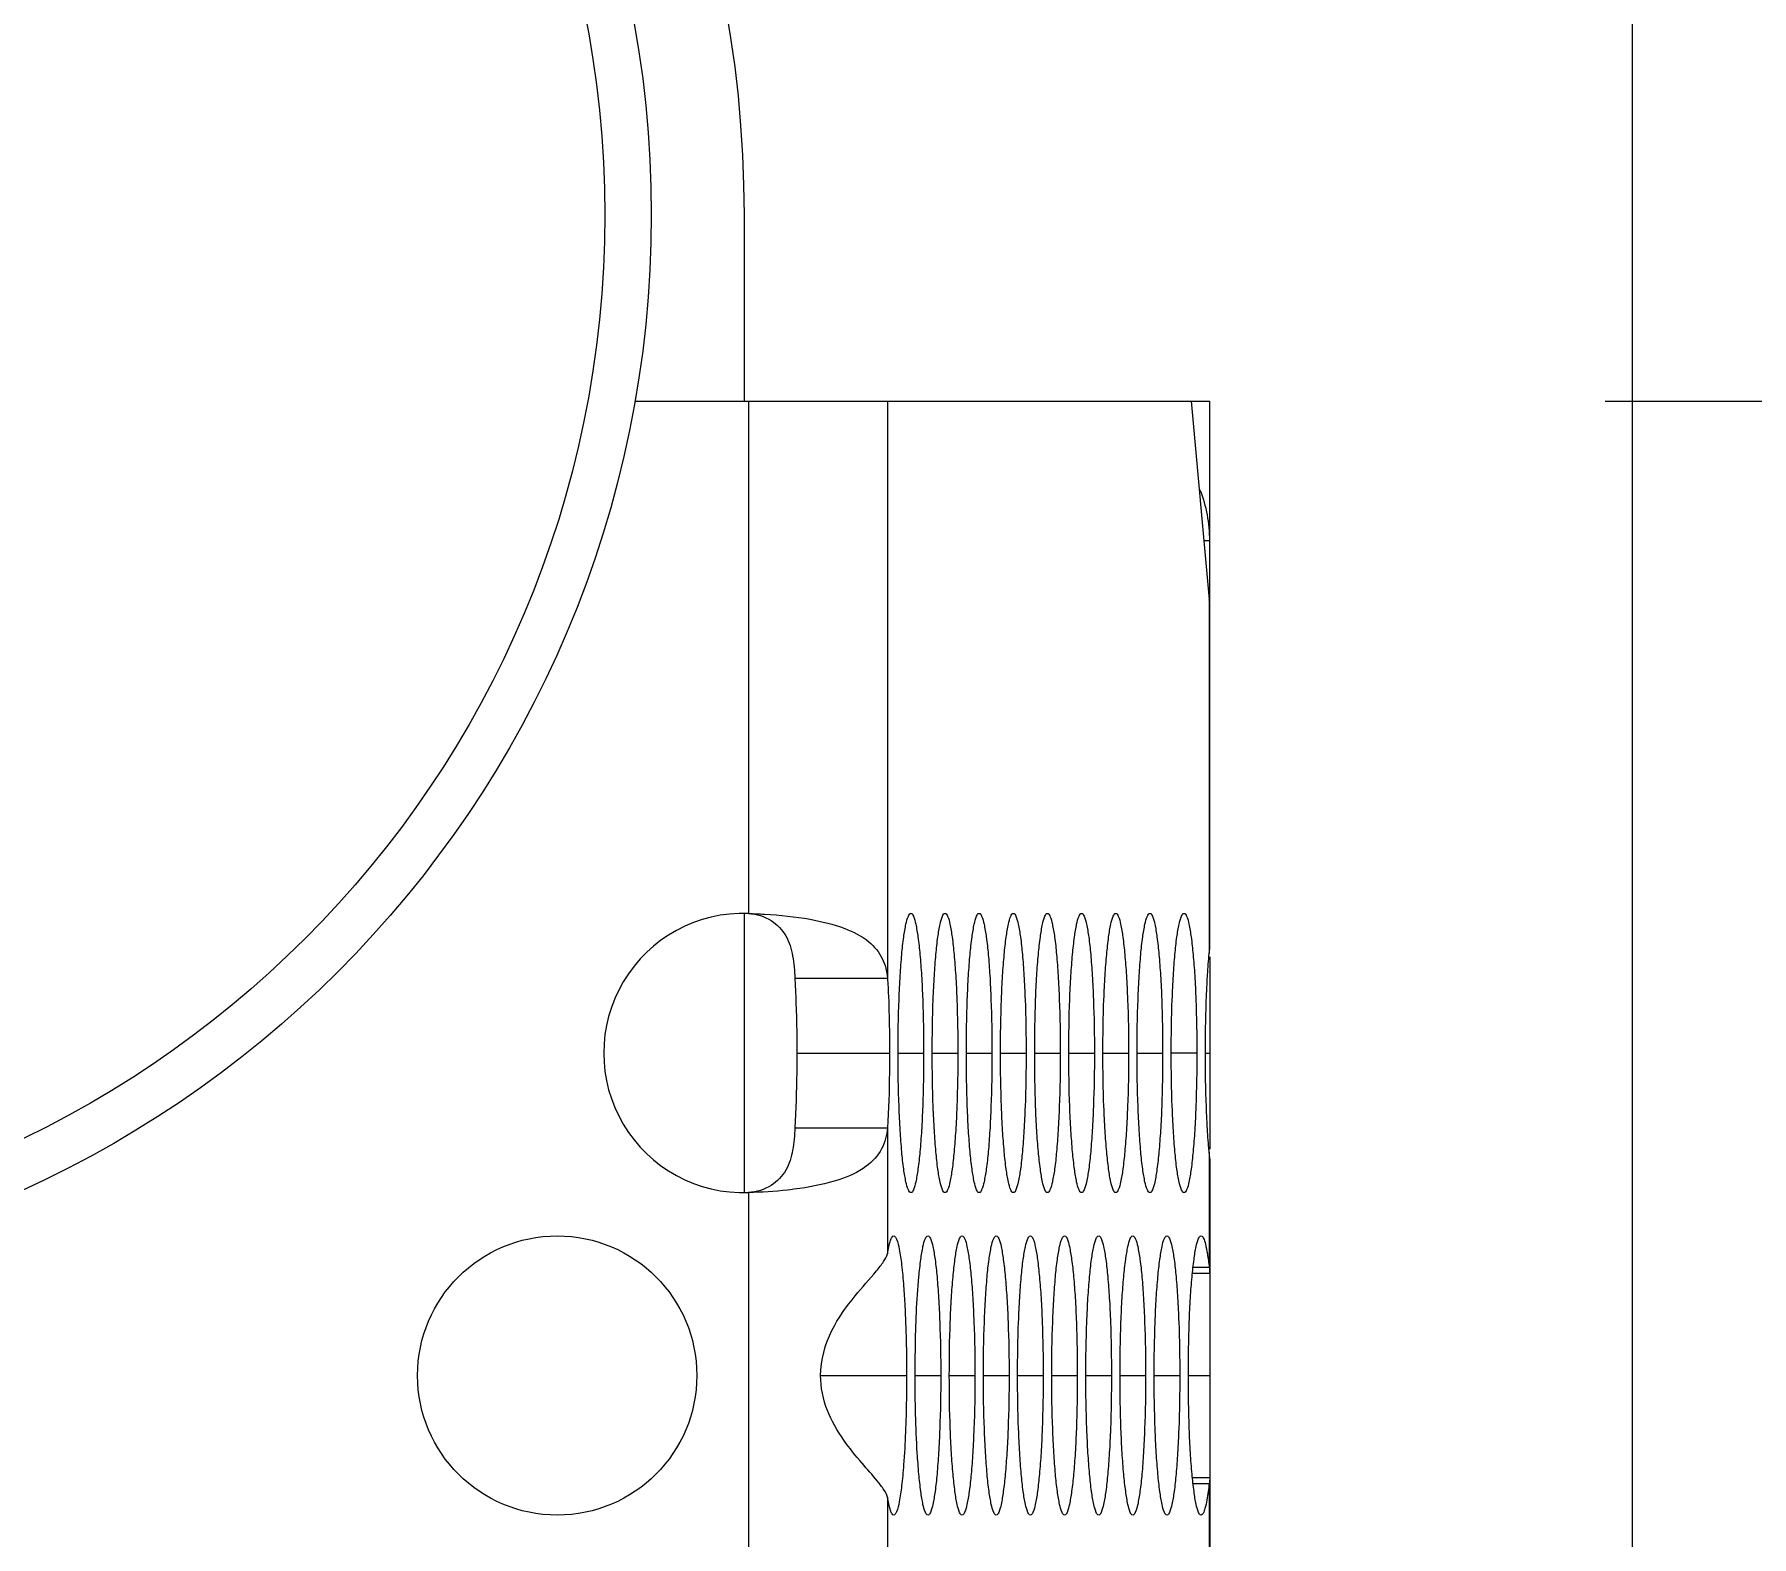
# Model space of a CAD drawing. Header units: millimetres. Extents: x 0 to 2524, y 0 to 1785.
# Drawn here: x 1457.21 to 1475.66, y 1402.77 to 1418.91 of the extents above; entities that cross this region are included whole.
import ezdxf

# ---------------------------------------------------------------- set-up
doc = ezdxf.new("R2010")
doc.units = ezdxf.units.MM
doc.header["$LTSCALE"] = 0.1
doc.layers.get('0').update_dxf_attribs({"lineweight": 13})
doc.layers.get('Defpoints').update_dxf_attribs({"lineweight": 9})
doc.layers.add('标注', color=251, linetype='Continuous', lineweight=9)
doc.styles.get("Standard").update_dxf_attribs({"font": 'arial.ttf'})
doc.dimstyles.new('STANDARD 8.5', dxfattribs={"dimscale": 8.5, "dimtxt": 2.5, "dimasz": 1.5, "dimexe": 0.5, "dimexo": 0.5, "dimgap": 0.5, "dimtad": 1, "dimtoh": 1, "dimdec": 1, "dimzin": 12, "dimdsep": 46, "dimtxsty": 'Standard', "dimcen": 0, "dimclrd": 256, "dimclre": 256, "dimclrt": 256, "dimadec": 0, "dimazin": 0, "dimtp": 0.01, "dimtm": 0.01, "dimtfac": 1, "dimtdec": 1, "dimtofl": 0, "dimtmove": 0, "dimatfit": 3, "dimfxl": 1, "dimtolj": 1, "dimtzin": 4, "dimlwd": -1, "dimlwe": -1, "dimarcsym": 0})

# ---------------------------------------------------------------- blocks, each defined once
blk = doc.blocks.new('*D14')
at = {"layer": 'Defpoints', "color": 0, "transparency": 16777216}
for p in [(1474.381, 1485.816), (1091.84, 1384.812), (1474.381, 1369.667)]:
    blk.add_point(p, dxfattribs=at)
at = {"layer": '标注', "transparency": 16777216}
for p, q in [((1091.84, 1389.062), (1091.84, 1490.066)), ((1474.381, 1373.917), (1474.381, 1490.066)), ((1104.59, 1485.816), (1461.631, 1485.816))]:
    blk.add_line(p, q, dxfattribs=at)
for points in [[(1104.59, 1487.941), (1104.59, 1483.691), (1091.84, 1485.816)], [(1461.631, 1487.941), (1461.631, 1483.691), (1474.381, 1485.816)]]:
    blk.add_solid(points, dxfattribs=at)
at = {"layer": '标注', "transparency": 16777216, "insert": (1283.111, 1500.923), "char_height": 21.25, "attachment_point": 5}
blk.add_mtext('\\A1;383', dxfattribs=at)
blk = doc.blocks.new('*D15')
at = {"layer": 'Defpoints', "color": 0, "transparency": 16777216}
for p in [(1469.84, 1414.968), (1531.24, 1414.968), (1469.84, 1206.968)]:
    blk.add_point(p, dxfattribs=at)
at = {"layer": '标注', "transparency": 16777216}
for p, q in [((1474.09, 1414.968), (1535.49, 1414.968)), ((1531.24, 1219.718), (1531.24, 1402.218)), ((1474.09, 1206.968), (1535.49, 1206.968))]:
    blk.add_line(p, q, dxfattribs=at)
for points in [[(1529.115, 1402.218), (1533.365, 1402.218), (1531.24, 1414.968)], [(1529.115, 1219.718), (1533.365, 1219.718), (1531.24, 1206.968)]]:
    blk.add_solid(points, dxfattribs=at)
at = {"layer": '标注', "transparency": 16777216, "insert": (1516.14, 1310.968), "char_height": 21.25, "attachment_point": 5, "rotation": 90}
blk.add_mtext('\\A1;208', dxfattribs=at)

msp = doc.modelspace()

# ---------------------------------------------------------------- linework, layer by layer
for p, q in [((1464.84, 1414.968), (1464.84, 1416.968)), ((1463.665, 1414.968), (1469.84, 1414.968)), ((1464.884, 1414.968), (1464.884, 1409.462)), ((1466.378, 1414.968), (1466.378, 1408.767)), ((1469.639, 1414.968), (1469.834, 1412.836)), ((1469.84, 1409.101), (1469.84, 1414.968)), ((1469.776, 1413.468), (1469.84, 1413.468)), ((1469.834, 1412.836), (1469.834, 1409.032)), ((1464.84, 1406.464), (1464.84, 1409.462)), ((1469.84, 1408.996), (1469.84, 1406.929)), ((1465.382, 1408.767), (1466.378, 1408.767)), ((1465.404, 1407.963), (1466.399, 1407.963)), ((1466.491, 1407.963), (1466.766, 1407.963)), ((1466.858, 1407.963), (1467.133, 1407.963)), ((1467.225, 1407.963), (1467.5, 1407.963)), ((1467.592, 1407.963), (1467.867, 1407.963)), ((1467.959, 1407.963), (1468.234, 1407.963)), ((1468.326, 1407.963), (1468.601, 1407.963)), ((1468.692, 1407.963), (1468.968, 1407.963)), ((1469.059, 1407.963), (1469.334, 1407.963)), ((1469.701, 1407.963), (1469.426, 1407.963)), ((1469.793, 1407.963), (1469.84, 1407.963)), ((1465.382, 1407.158), (1466.378, 1407.158)), ((1466.378, 1407.158), (1466.378, 1405.807)), ((1469.834, 1406.894), (1469.834, 1405.661)), ((1469.84, 1406.824), (1469.84, 1402.173)), ((1464.884, 1406.464), (1464.884, 1402.533)), ((1469.656, 1405.596), (1469.84, 1405.596)), ((1469.664, 1405.661), (1469.834, 1405.661)), ((1465.659, 1404.498), (1466.583, 1404.498)), ((1466.675, 1404.498), (1466.95, 1404.498)), ((1467.042, 1404.498), (1467.317, 1404.498)), ((1467.408, 1404.498), (1467.684, 1404.498)), ((1467.775, 1404.498), (1468.05, 1404.498)), ((1468.142, 1404.498), (1468.417, 1404.498)), ((1468.509, 1404.498), (1468.784, 1404.498)), ((1468.876, 1404.498), (1469.151, 1404.498)), ((1469.243, 1404.498), (1469.518, 1404.498)), ((1469.61, 1404.498), (1469.84, 1404.498)), ((1469.656, 1403.401), (1469.84, 1403.401)), ((1466.378, 1403.19), (1466.378, 1401.839)), ((1469.664, 1403.336), (1469.834, 1403.336)), ((1469.834, 1403.336), (1469.834, 1402.103))]:
    msp.add_line(p, q)
for centre, radius in [((1452.34, 1416.968), 11.5), ((1452.34, 1416.968), 11), ((1462.829, 1404.498), 1.5)]:
    msp.add_circle(centre, radius)
for centre, radius, start, end in [((1452.34, 1416.968), 12.5, 0, 180), ((1468.34, 1413.468), 1.5, 0, 21.2502), ((1469.386, 1412.76), 0.454, 0.045, 9.5718), ((1464.829, 1407.963), 1.5, 87.869, 272.131), ((1469.477, 1405.596), 0.364, 359.9629, 3.5416)]:
    msp.add_arc(centre, radius, start, end)
for points, knots in [([(1466.491, 1407.963), (1466.491, 1408.154), (1466.496, 1408.432), (1466.513, 1408.785), (1466.529, 1409.01), (1466.548, 1409.193), (1466.572, 1409.335), (1466.591, 1409.414), (1466.616, 1409.463), (1466.629, 1409.463)], [0, 0, 0, 0, 0.378061, 0.549104, 0.69914, 0.822666, 0.915357, 0.974025, 1, 1, 1, 1]), ([(1466.629, 1409.463), (1466.642, 1409.463), (1466.667, 1409.414), (1466.685, 1409.335), (1466.709, 1409.193), (1466.728, 1409.01), (1466.745, 1408.785), (1466.762, 1408.432), (1466.766, 1408.154), (1466.766, 1407.963)], [0, 0, 0, 0, 0.025975, 0.084643, 0.177334, 0.30086, 0.450896, 0.621939, 1, 1, 1, 1]), ([(1466.858, 1407.963), (1466.858, 1408.154), (1466.863, 1408.432), (1466.88, 1408.785), (1466.896, 1409.01), (1466.915, 1409.193), (1466.939, 1409.335), (1466.958, 1409.414), (1466.982, 1409.463), (1466.996, 1409.463)], [0, 0, 0, 0, 0.378061, 0.549104, 0.69914, 0.822666, 0.915357, 0.974025, 1, 1, 1, 1]), ([(1466.996, 1409.463), (1467.009, 1409.463), (1467.034, 1409.414), (1467.052, 1409.335), (1467.076, 1409.193), (1467.095, 1409.01), (1467.112, 1408.785), (1467.129, 1408.432), (1467.133, 1408.154), (1467.133, 1407.963)], [0, 0, 0, 0, 0.025975, 0.084643, 0.177334, 0.30086, 0.450896, 0.621939, 1, 1, 1, 1]), ([(1467.225, 1407.963), (1467.225, 1408.154), (1467.23, 1408.432), (1467.246, 1408.785), (1467.263, 1409.01), (1467.282, 1409.193), (1467.306, 1409.335), (1467.325, 1409.414), (1467.349, 1409.463), (1467.363, 1409.463)], [0, 0, 0, 0, 0.378061, 0.549104, 0.69914, 0.822666, 0.915357, 0.974025, 1, 1, 1, 1]), ([(1467.363, 1409.463), (1467.376, 1409.463), (1467.4, 1409.414), (1467.419, 1409.335), (1467.443, 1409.193), (1467.462, 1409.01), (1467.479, 1408.785), (1467.495, 1408.432), (1467.5, 1408.154), (1467.5, 1407.963)], [0, 0, 0, 0, 0.025975, 0.084643, 0.177334, 0.30086, 0.450896, 0.621939, 1, 1, 1, 1]), ([(1467.592, 1407.963), (1467.592, 1408.154), (1467.596, 1408.432), (1467.613, 1408.785), (1467.63, 1409.01), (1467.649, 1409.193), (1467.673, 1409.335), (1467.692, 1409.414), (1467.716, 1409.463), (1467.729, 1409.463)], [0, 0, 0, 0, 0.378061, 0.549104, 0.69914, 0.822666, 0.915357, 0.974025, 1, 1, 1, 1]), ([(1467.729, 1409.463), (1467.743, 1409.463), (1467.767, 1409.414), (1467.786, 1409.335), (1467.81, 1409.193), (1467.829, 1409.01), (1467.845, 1408.785), (1467.862, 1408.432), (1467.867, 1408.154), (1467.867, 1407.963)], [0, 0, 0, 0, 0.025975, 0.084643, 0.177334, 0.30086, 0.450896, 0.621939, 1, 1, 1, 1]), ([(1467.959, 1407.963), (1467.959, 1408.154), (1467.963, 1408.432), (1467.98, 1408.785), (1467.997, 1409.01), (1468.016, 1409.193), (1468.04, 1409.335), (1468.058, 1409.414), (1468.083, 1409.463), (1468.096, 1409.463)], [0, 0, 0, 0, 0.378061, 0.549104, 0.69914, 0.822666, 0.915357, 0.974025, 1, 1, 1, 1]), ([(1468.096, 1409.463), (1468.109, 1409.463), (1468.134, 1409.414), (1468.153, 1409.335), (1468.177, 1409.193), (1468.196, 1409.01), (1468.212, 1408.785), (1468.229, 1408.432), (1468.234, 1408.154), (1468.234, 1407.963)], [0, 0, 0, 0, 0.025975, 0.084643, 0.177334, 0.30086, 0.450896, 0.621939, 1, 1, 1, 1]), ([(1468.326, 1407.963), (1468.326, 1408.154), (1468.33, 1408.432), (1468.347, 1408.785), (1468.364, 1409.01), (1468.383, 1409.193), (1468.406, 1409.335), (1468.425, 1409.414), (1468.45, 1409.463), (1468.463, 1409.463)], [0, 0, 0, 0, 0.378061, 0.549104, 0.69914, 0.822666, 0.915357, 0.974025, 1, 1, 1, 1]), ([(1468.463, 1409.463), (1468.476, 1409.463), (1468.501, 1409.414), (1468.52, 1409.335), (1468.544, 1409.193), (1468.563, 1409.01), (1468.579, 1408.785), (1468.596, 1408.432), (1468.601, 1408.154), (1468.601, 1407.963)], [0, 0, 0, 0, 0.025975, 0.084643, 0.177334, 0.30086, 0.450896, 0.621939, 1, 1, 1, 1]), ([(1468.692, 1407.963), (1468.692, 1408.154), (1468.697, 1408.432), (1468.714, 1408.785), (1468.731, 1409.01), (1468.75, 1409.193), (1468.773, 1409.335), (1468.792, 1409.414), (1468.817, 1409.463), (1468.83, 1409.463)], [0, 0, 0, 0, 0.378061, 0.549104, 0.69914, 0.822666, 0.915357, 0.974025, 1, 1, 1, 1]), ([(1468.83, 1409.463), (1468.843, 1409.463), (1468.868, 1409.414), (1468.887, 1409.335), (1468.91, 1409.193), (1468.929, 1409.01), (1468.946, 1408.785), (1468.963, 1408.432), (1468.968, 1408.154), (1468.968, 1407.963)], [0, 0, 0, 0, 0.025975, 0.084643, 0.177334, 0.30086, 0.450896, 0.621939, 1, 1, 1, 1]), ([(1469.059, 1407.963), (1469.059, 1408.154), (1469.064, 1408.432), (1469.081, 1408.785), (1469.097, 1409.01), (1469.116, 1409.193), (1469.14, 1409.335), (1469.159, 1409.414), (1469.184, 1409.463), (1469.197, 1409.463)], [0, 0, 0, 0, 0.378061, 0.549104, 0.69914, 0.822666, 0.915357, 0.974025, 1, 1, 1, 1]), ([(1469.197, 1409.463), (1469.21, 1409.463), (1469.235, 1409.414), (1469.254, 1409.335), (1469.277, 1409.193), (1469.296, 1409.01), (1469.313, 1408.785), (1469.33, 1408.432), (1469.334, 1408.154), (1469.334, 1407.963)], [0, 0, 0, 0, 0.025975, 0.084643, 0.177334, 0.30086, 0.450896, 0.621939, 1, 1, 1, 1]), ([(1469.426, 1407.963), (1469.426, 1408.154), (1469.431, 1408.432), (1469.448, 1408.785), (1469.464, 1409.01), (1469.483, 1409.193), (1469.507, 1409.335), (1469.526, 1409.414), (1469.551, 1409.463), (1469.564, 1409.463)], [0, 0, 0, 0, 0.378061, 0.549104, 0.69914, 0.822666, 0.915357, 0.974025, 1, 1, 1, 1]), ([(1469.564, 1409.463), (1469.577, 1409.463), (1469.602, 1409.414), (1469.62, 1409.335), (1469.644, 1409.193), (1469.663, 1409.01), (1469.68, 1408.785), (1469.697, 1408.432), (1469.701, 1408.154), (1469.701, 1407.963)], [0, 0, 0, 0, 0.025975, 0.084643, 0.177334, 0.30086, 0.450896, 0.621939, 1, 1, 1, 1]), ([(1464.884, 1409.462), (1464.942, 1409.46), (1465.164, 1409.452), (1465.386, 1409.429), (1465.547, 1409.4)], [0, 0, 0, 0, 0.26075, 1, 1, 1, 1]), ([(1464.884, 1409.462), (1464.97, 1409.456), (1465.133, 1409.41), (1465.301, 1409.229), (1465.367, 1409.002), (1465.379, 1408.847), (1465.382, 1408.767)], [0, 0, 0, 0, 0.269848, 0.508925, 0.747331, 1, 1, 1, 1]), ([(1465.547, 1409.4), (1465.673, 1409.377), (1465.894, 1409.323), (1466.17, 1409.187), (1466.336, 1408.99), (1466.37, 1408.84), (1466.378, 1408.767)], [0, 0, 0, 0, 0.340672, 0.601065, 0.805666, 1, 1, 1, 1]), ([(1469.812, 1408.719), (1469.813, 1408.747), (1469.819, 1408.851), (1469.827, 1408.956), (1469.834, 1409.032)], [0, 0, 0, 0, 0.268693, 1, 1, 1, 1]), ([(1465.382, 1408.767), (1465.386, 1408.705), (1465.399, 1408.437), (1465.404, 1408.169), (1465.404, 1407.963)], [0, 0, 0, 0, 0.231862, 1, 1, 1, 1]), ([(1466.378, 1408.767), (1466.382, 1408.705), (1466.395, 1408.437), (1466.399, 1408.169), (1466.399, 1407.963)], [0, 0, 0, 0, 0.231862, 1, 1, 1, 1]), ([(1469.793, 1407.963), (1469.793, 1408.028), (1469.795, 1408.281), (1469.802, 1408.533), (1469.812, 1408.719)], [0, 0, 0, 0, 0.260947, 1, 1, 1, 1]), ([(1465.404, 1407.963), (1465.404, 1407.892), (1465.402, 1407.624), (1465.394, 1407.356), (1465.382, 1407.158)], [0, 0, 0, 0, 0.262571, 1, 1, 1, 1]), ([(1466.399, 1407.963), (1466.399, 1407.892), (1466.398, 1407.624), (1466.39, 1407.356), (1466.378, 1407.158)], [0, 0, 0, 0, 0.262571, 1, 1, 1, 1]), ([(1466.629, 1406.463), (1466.616, 1406.463), (1466.591, 1406.511), (1466.572, 1406.59), (1466.548, 1406.732), (1466.529, 1406.915), (1466.513, 1407.14), (1466.496, 1407.493), (1466.491, 1407.771), (1466.491, 1407.963)], [0, 0, 0, 0, 0.025975, 0.084643, 0.177334, 0.30086, 0.450896, 0.621939, 1, 1, 1, 1]), ([(1466.766, 1407.963), (1466.766, 1407.771), (1466.762, 1407.493), (1466.745, 1407.14), (1466.728, 1406.915), (1466.709, 1406.732), (1466.685, 1406.59), (1466.667, 1406.511), (1466.642, 1406.463), (1466.629, 1406.463)], [0, 0, 0, 0, 0.378061, 0.549104, 0.69914, 0.822666, 0.915357, 0.974025, 1, 1, 1, 1]), ([(1466.996, 1406.463), (1466.982, 1406.463), (1466.958, 1406.511), (1466.939, 1406.59), (1466.915, 1406.732), (1466.896, 1406.915), (1466.88, 1407.14), (1466.863, 1407.493), (1466.858, 1407.771), (1466.858, 1407.963)], [0, 0, 0, 0, 0.025975, 0.084643, 0.177334, 0.30086, 0.450896, 0.621939, 1, 1, 1, 1]), ([(1467.133, 1407.963), (1467.133, 1407.771), (1467.129, 1407.493), (1467.112, 1407.14), (1467.095, 1406.915), (1467.076, 1406.732), (1467.052, 1406.59), (1467.034, 1406.511), (1467.009, 1406.463), (1466.996, 1406.463)], [0, 0, 0, 0, 0.378061, 0.549104, 0.69914, 0.822666, 0.915357, 0.974025, 1, 1, 1, 1]), ([(1467.363, 1406.463), (1467.349, 1406.463), (1467.325, 1406.511), (1467.306, 1406.59), (1467.282, 1406.732), (1467.263, 1406.915), (1467.246, 1407.14), (1467.23, 1407.493), (1467.225, 1407.771), (1467.225, 1407.963)], [0, 0, 0, 0, 0.025975, 0.084643, 0.177334, 0.30086, 0.450896, 0.621939, 1, 1, 1, 1]), ([(1467.5, 1407.963), (1467.5, 1407.771), (1467.495, 1407.493), (1467.479, 1407.14), (1467.462, 1406.915), (1467.443, 1406.732), (1467.419, 1406.59), (1467.4, 1406.511), (1467.376, 1406.463), (1467.363, 1406.463)], [0, 0, 0, 0, 0.378061, 0.549104, 0.69914, 0.822666, 0.915357, 0.974025, 1, 1, 1, 1]), ([(1467.729, 1406.463), (1467.716, 1406.463), (1467.692, 1406.511), (1467.673, 1406.59), (1467.649, 1406.732), (1467.63, 1406.915), (1467.613, 1407.14), (1467.596, 1407.493), (1467.592, 1407.771), (1467.592, 1407.963)], [0, 0, 0, 0, 0.025975, 0.084643, 0.177334, 0.30086, 0.450896, 0.621939, 1, 1, 1, 1]), ([(1467.867, 1407.963), (1467.867, 1407.771), (1467.862, 1407.493), (1467.845, 1407.14), (1467.829, 1406.915), (1467.81, 1406.732), (1467.786, 1406.59), (1467.767, 1406.511), (1467.743, 1406.463), (1467.729, 1406.463)], [0, 0, 0, 0, 0.378061, 0.549104, 0.69914, 0.822666, 0.915357, 0.974025, 1, 1, 1, 1]), ([(1468.096, 1406.463), (1468.083, 1406.463), (1468.058, 1406.511), (1468.04, 1406.59), (1468.016, 1406.732), (1467.997, 1406.915), (1467.98, 1407.14), (1467.963, 1407.493), (1467.959, 1407.771), (1467.959, 1407.963)], [0, 0, 0, 0, 0.025975, 0.084643, 0.177334, 0.30086, 0.450896, 0.621939, 1, 1, 1, 1]), ([(1468.234, 1407.963), (1468.234, 1407.771), (1468.229, 1407.493), (1468.212, 1407.14), (1468.196, 1406.915), (1468.177, 1406.732), (1468.153, 1406.59), (1468.134, 1406.511), (1468.109, 1406.463), (1468.096, 1406.463)], [0, 0, 0, 0, 0.378061, 0.549104, 0.69914, 0.822666, 0.915357, 0.974025, 1, 1, 1, 1]), ([(1468.463, 1406.463), (1468.45, 1406.463), (1468.425, 1406.511), (1468.406, 1406.59), (1468.383, 1406.732), (1468.364, 1406.915), (1468.347, 1407.14), (1468.33, 1407.493), (1468.326, 1407.771), (1468.326, 1407.963)], [0, 0, 0, 0, 0.025975, 0.084643, 0.177334, 0.30086, 0.450896, 0.621939, 1, 1, 1, 1]), ([(1468.601, 1407.963), (1468.601, 1407.771), (1468.596, 1407.493), (1468.579, 1407.14), (1468.563, 1406.915), (1468.544, 1406.732), (1468.52, 1406.59), (1468.501, 1406.511), (1468.476, 1406.463), (1468.463, 1406.463)], [0, 0, 0, 0, 0.378061, 0.549104, 0.69914, 0.822666, 0.915357, 0.974025, 1, 1, 1, 1]), ([(1468.83, 1406.463), (1468.817, 1406.463), (1468.792, 1406.511), (1468.773, 1406.59), (1468.75, 1406.732), (1468.731, 1406.915), (1468.714, 1407.14), (1468.697, 1407.493), (1468.692, 1407.771), (1468.692, 1407.963)], [0, 0, 0, 0, 0.025975, 0.084643, 0.177334, 0.30086, 0.450896, 0.621939, 1, 1, 1, 1]), ([(1468.968, 1407.963), (1468.968, 1407.771), (1468.963, 1407.493), (1468.946, 1407.14), (1468.929, 1406.915), (1468.91, 1406.732), (1468.887, 1406.59), (1468.868, 1406.511), (1468.843, 1406.463), (1468.83, 1406.463)], [0, 0, 0, 0, 0.378061, 0.549104, 0.69914, 0.822666, 0.915357, 0.974025, 1, 1, 1, 1]), ([(1469.197, 1406.463), (1469.184, 1406.463), (1469.159, 1406.511), (1469.14, 1406.59), (1469.116, 1406.732), (1469.097, 1406.915), (1469.081, 1407.14), (1469.064, 1407.493), (1469.059, 1407.771), (1469.059, 1407.963)], [0, 0, 0, 0, 0.025975, 0.084643, 0.177334, 0.30086, 0.450896, 0.621939, 1, 1, 1, 1]), ([(1469.334, 1407.963), (1469.334, 1407.771), (1469.33, 1407.493), (1469.313, 1407.14), (1469.296, 1406.915), (1469.277, 1406.732), (1469.254, 1406.59), (1469.235, 1406.511), (1469.21, 1406.463), (1469.197, 1406.463)], [0, 0, 0, 0, 0.378061, 0.549104, 0.69914, 0.822666, 0.915357, 0.974025, 1, 1, 1, 1]), ([(1469.564, 1406.463), (1469.551, 1406.463), (1469.526, 1406.511), (1469.507, 1406.59), (1469.483, 1406.732), (1469.464, 1406.915), (1469.448, 1407.14), (1469.431, 1407.493), (1469.426, 1407.771), (1469.426, 1407.963)], [0, 0, 0, 0, 0.025975, 0.084643, 0.177334, 0.30086, 0.450896, 0.621939, 1, 1, 1, 1]), ([(1469.701, 1407.963), (1469.701, 1407.771), (1469.697, 1407.493), (1469.68, 1407.14), (1469.663, 1406.915), (1469.644, 1406.732), (1469.62, 1406.59), (1469.602, 1406.511), (1469.577, 1406.463), (1469.564, 1406.463)], [0, 0, 0, 0, 0.378061, 0.549104, 0.69914, 0.822666, 0.915357, 0.974025, 1, 1, 1, 1]), ([(1469.812, 1407.206), (1469.809, 1407.265), (1469.797, 1407.517), (1469.793, 1407.77), (1469.793, 1407.963)], [0, 0, 0, 0, 0.234472, 1, 1, 1, 1]), ([(1465.382, 1407.158), (1465.379, 1407.078), (1465.367, 1406.923), (1465.301, 1406.697), (1465.133, 1406.516), (1464.97, 1406.469), (1464.884, 1406.464)], [0, 0, 0, 0, 0.252669, 0.491075, 0.730152, 1, 1, 1, 1]), ([(1466.378, 1407.158), (1466.37, 1407.081), (1466.331, 1406.919), (1466.139, 1406.713), (1465.826, 1406.579), (1465.578, 1406.528), (1465.436, 1406.507)], [0, 0, 0, 0, 0.187934, 0.389412, 0.653518, 1, 1, 1, 1]), ([(1469.834, 1406.894), (1469.832, 1406.917), (1469.823, 1407.022), (1469.816, 1407.126), (1469.812, 1407.206)], [0, 0, 0, 0, 0.23003, 1, 1, 1, 1]), ([(1465.436, 1406.507), (1465.392, 1406.501), (1465.209, 1406.478), (1465.024, 1406.466), (1464.884, 1406.464)], [0, 0, 0, 0, 0.240329, 1, 1, 1, 1]), ([(1466.378, 1405.807), (1466.386, 1405.855), (1466.399, 1405.918), (1466.421, 1405.981), (1466.438, 1405.998), (1466.445, 1405.998)], [0, 0, 0, 0, 0.703021, 0.89747, 1, 1, 1, 1]), ([(1466.445, 1405.998), (1466.451, 1405.998), (1466.465, 1405.987), (1466.486, 1405.939), (1466.51, 1405.836), (1466.533, 1405.668), (1466.545, 1405.535), (1466.551, 1405.459)], [0, 0, 0, 0, 0.031341, 0.086252, 0.282309, 0.591231, 1, 1, 1, 1]), ([(1466.715, 1405.559), (1466.721, 1405.621), (1466.732, 1405.729), (1466.755, 1405.871), (1466.774, 1405.95), (1466.799, 1405.998), (1466.812, 1405.998)], [0, 0, 0, 0, 0.410576, 0.718662, 0.913663, 1, 1, 1, 1]), ([(1466.812, 1405.998), (1466.825, 1405.998), (1466.85, 1405.95), (1466.869, 1405.871), (1466.893, 1405.729), (1466.912, 1405.546), (1466.928, 1405.321), (1466.945, 1404.968), (1466.95, 1404.69), (1466.95, 1404.498)], [0, 0, 0, 0, 0.025975, 0.084643, 0.177334, 0.30086, 0.450896, 0.621939, 1, 1, 1, 1]), ([(1467.042, 1404.498), (1467.042, 1404.69), (1467.046, 1404.968), (1467.063, 1405.321), (1467.08, 1405.546), (1467.099, 1405.729), (1467.122, 1405.871), (1467.141, 1405.95), (1467.166, 1405.998), (1467.179, 1405.998)], [0, 0, 0, 0, 0.378061, 0.549104, 0.69914, 0.822666, 0.915357, 0.974025, 1, 1, 1, 1]), ([(1467.179, 1405.998), (1467.192, 1405.998), (1467.217, 1405.95), (1467.236, 1405.871), (1467.26, 1405.729), (1467.279, 1405.546), (1467.295, 1405.321), (1467.312, 1404.968), (1467.317, 1404.69), (1467.317, 1404.498)], [0, 0, 0, 0, 0.025975, 0.084643, 0.177334, 0.30086, 0.450896, 0.621939, 1, 1, 1, 1]), ([(1467.408, 1404.498), (1467.408, 1404.69), (1467.413, 1404.968), (1467.43, 1405.321), (1467.446, 1405.546), (1467.465, 1405.729), (1467.489, 1405.871), (1467.508, 1405.95), (1467.533, 1405.998), (1467.546, 1405.998)], [0, 0, 0, 0, 0.378061, 0.549104, 0.69914, 0.822666, 0.915357, 0.974025, 1, 1, 1, 1]), ([(1467.546, 1405.998), (1467.559, 1405.998), (1467.584, 1405.95), (1467.603, 1405.871), (1467.626, 1405.729), (1467.645, 1405.546), (1467.662, 1405.321), (1467.679, 1404.968), (1467.684, 1404.69), (1467.684, 1404.498)], [0, 0, 0, 0, 0.025975, 0.084643, 0.177334, 0.30086, 0.450896, 0.621939, 1, 1, 1, 1]), ([(1467.775, 1404.498), (1467.775, 1404.69), (1467.78, 1404.968), (1467.797, 1405.321), (1467.813, 1405.546), (1467.832, 1405.729), (1467.856, 1405.871), (1467.875, 1405.95), (1467.9, 1405.998), (1467.913, 1405.998)], [0, 0, 0, 0, 0.378061, 0.549104, 0.69914, 0.822666, 0.915357, 0.974025, 1, 1, 1, 1]), ([(1467.913, 1405.998), (1467.926, 1405.998), (1467.951, 1405.95), (1467.97, 1405.871), (1467.993, 1405.729), (1468.012, 1405.546), (1468.029, 1405.321), (1468.046, 1404.968), (1468.05, 1404.69), (1468.05, 1404.498)], [0, 0, 0, 0, 0.025975, 0.084643, 0.177334, 0.30086, 0.450896, 0.621939, 1, 1, 1, 1]), ([(1468.142, 1404.498), (1468.142, 1404.69), (1468.147, 1404.968), (1468.164, 1405.321), (1468.18, 1405.546), (1468.199, 1405.729), (1468.223, 1405.871), (1468.242, 1405.95), (1468.267, 1405.998), (1468.28, 1405.998)], [0, 0, 0, 0, 0.378061, 0.549104, 0.69914, 0.822666, 0.915357, 0.974025, 1, 1, 1, 1]), ([(1468.28, 1405.998), (1468.293, 1405.998), (1468.318, 1405.95), (1468.336, 1405.871), (1468.36, 1405.729), (1468.379, 1405.546), (1468.396, 1405.321), (1468.413, 1404.968), (1468.417, 1404.69), (1468.417, 1404.498)], [0, 0, 0, 0, 0.025975, 0.084643, 0.177334, 0.30086, 0.450896, 0.621939, 1, 1, 1, 1]), ([(1468.509, 1404.498), (1468.509, 1404.69), (1468.514, 1404.968), (1468.53, 1405.321), (1468.547, 1405.546), (1468.566, 1405.729), (1468.59, 1405.871), (1468.609, 1405.95), (1468.633, 1405.998), (1468.647, 1405.998)], [0, 0, 0, 0, 0.378061, 0.549104, 0.69914, 0.822666, 0.915357, 0.974025, 1, 1, 1, 1]), ([(1468.647, 1405.998), (1468.66, 1405.998), (1468.684, 1405.95), (1468.703, 1405.871), (1468.727, 1405.729), (1468.746, 1405.546), (1468.763, 1405.321), (1468.779, 1404.968), (1468.784, 1404.69), (1468.784, 1404.498)], [0, 0, 0, 0, 0.025975, 0.084643, 0.177334, 0.30086, 0.450896, 0.621939, 1, 1, 1, 1]), ([(1468.876, 1404.498), (1468.876, 1404.69), (1468.881, 1404.968), (1468.897, 1405.321), (1468.914, 1405.546), (1468.933, 1405.729), (1468.957, 1405.871), (1468.976, 1405.95), (1469, 1405.998), (1469.013, 1405.998)], [0, 0, 0, 0, 0.378061, 0.549104, 0.69914, 0.822666, 0.915357, 0.974025, 1, 1, 1, 1]), ([(1469.013, 1405.998), (1469.027, 1405.998), (1469.051, 1405.95), (1469.07, 1405.871), (1469.094, 1405.729), (1469.113, 1405.546), (1469.13, 1405.321), (1469.146, 1404.968), (1469.151, 1404.69), (1469.151, 1404.498)], [0, 0, 0, 0, 0.025975, 0.084643, 0.177334, 0.30086, 0.450896, 0.621939, 1, 1, 1, 1]), ([(1469.243, 1404.498), (1469.243, 1404.69), (1469.247, 1404.968), (1469.264, 1405.321), (1469.281, 1405.546), (1469.3, 1405.729), (1469.324, 1405.871), (1469.342, 1405.95), (1469.367, 1405.998), (1469.38, 1405.998)], [0, 0, 0, 0, 0.378061, 0.549104, 0.69914, 0.822666, 0.915357, 0.974025, 1, 1, 1, 1]), ([(1469.38, 1405.998), (1469.393, 1405.998), (1469.418, 1405.95), (1469.437, 1405.871), (1469.461, 1405.729), (1469.48, 1405.546), (1469.496, 1405.321), (1469.513, 1404.968), (1469.518, 1404.69), (1469.518, 1404.498)], [0, 0, 0, 0, 0.025975, 0.084643, 0.177334, 0.30086, 0.450896, 0.621939, 1, 1, 1, 1]), ([(1469.61, 1404.498), (1469.61, 1404.69), (1469.614, 1404.968), (1469.631, 1405.321), (1469.648, 1405.546), (1469.667, 1405.729), (1469.69, 1405.871), (1469.709, 1405.95), (1469.734, 1405.999), (1469.747, 1405.998)], [0, 0, 0, 0, 0.378091, 0.549102, 0.699135, 0.822703, 0.915354, 0.974034, 1, 1, 1, 1]), ([(1469.747, 1405.998), (1469.758, 1405.998), (1469.78, 1405.963), (1469.797, 1405.901), (1469.818, 1405.792), (1469.829, 1405.709), (1469.834, 1405.661)], [0, 0, 0, 0, 0.09025, 0.284512, 0.590784, 1, 1, 1, 1]), ([(1465.659, 1404.498), (1465.659, 1404.665), (1465.75, 1404.983), (1466.005, 1405.335), (1466.215, 1405.563), (1466.332, 1405.712), (1466.369, 1405.777), (1466.378, 1405.807)], [0, 0, 0, 0, 0.328302, 0.624267, 0.855243, 0.9388, 1, 1, 1, 1]), ([(1466.551, 1405.459), (1466.556, 1405.388), (1466.576, 1405.068), (1466.583, 1404.748), (1466.583, 1404.498)], [0, 0, 0, 0, 0.222586, 1, 1, 1, 1]), ([(1466.675, 1404.498), (1466.675, 1404.596), (1466.678, 1404.95), (1466.691, 1405.304), (1466.715, 1405.559)], [0, 0, 0, 0, 0.275098, 1, 1, 1, 1]), ([(1466.27, 1403.364), (1466.216, 1403.429), (1466.089, 1403.57), (1465.892, 1403.811), (1465.712, 1404.12), (1465.659, 1404.37), (1465.659, 1404.498)], [0, 0, 0, 0, 0.191634, 0.432587, 0.707752, 1, 1, 1, 1]), ([(1466.583, 1404.498), (1466.583, 1404.412), (1466.58, 1404.092), (1466.569, 1403.771), (1466.551, 1403.538)], [0, 0, 0, 0, 0.269371, 1, 1, 1, 1]), ([(1466.715, 1403.438), (1466.708, 1403.513), (1466.682, 1403.866), (1466.675, 1404.221), (1466.675, 1404.498)], [0, 0, 0, 0, 0.214618, 1, 1, 1, 1]), ([(1466.95, 1404.498), (1466.95, 1404.307), (1466.945, 1404.029), (1466.928, 1403.676), (1466.912, 1403.451), (1466.893, 1403.268), (1466.869, 1403.126), (1466.85, 1403.047), (1466.825, 1402.998), (1466.812, 1402.998)], [0, 0, 0, 0, 0.378061, 0.549104, 0.69914, 0.822666, 0.915357, 0.974025, 1, 1, 1, 1]), ([(1467.179, 1402.998), (1467.166, 1402.998), (1467.141, 1403.047), (1467.122, 1403.126), (1467.099, 1403.268), (1467.08, 1403.451), (1467.063, 1403.676), (1467.046, 1404.029), (1467.042, 1404.307), (1467.042, 1404.498)], [0, 0, 0, 0, 0.025975, 0.084643, 0.177334, 0.30086, 0.450896, 0.621939, 1, 1, 1, 1]), ([(1467.317, 1404.498), (1467.317, 1404.307), (1467.312, 1404.029), (1467.295, 1403.676), (1467.279, 1403.451), (1467.26, 1403.268), (1467.236, 1403.126), (1467.217, 1403.047), (1467.192, 1402.998), (1467.179, 1402.998)], [0, 0, 0, 0, 0.378061, 0.549104, 0.69914, 0.822666, 0.915357, 0.974025, 1, 1, 1, 1]), ([(1467.546, 1402.998), (1467.533, 1402.998), (1467.508, 1403.047), (1467.489, 1403.126), (1467.465, 1403.268), (1467.446, 1403.451), (1467.43, 1403.676), (1467.413, 1404.029), (1467.408, 1404.307), (1467.408, 1404.498)], [0, 0, 0, 0, 0.025975, 0.084643, 0.177334, 0.30086, 0.450896, 0.621939, 1, 1, 1, 1]), ([(1467.684, 1404.498), (1467.684, 1404.307), (1467.679, 1404.029), (1467.662, 1403.676), (1467.645, 1403.451), (1467.626, 1403.268), (1467.603, 1403.126), (1467.584, 1403.047), (1467.559, 1402.998), (1467.546, 1402.998)], [0, 0, 0, 0, 0.378061, 0.549104, 0.69914, 0.822666, 0.915357, 0.974025, 1, 1, 1, 1]), ([(1467.913, 1402.998), (1467.9, 1402.998), (1467.875, 1403.047), (1467.856, 1403.126), (1467.832, 1403.268), (1467.813, 1403.451), (1467.797, 1403.676), (1467.78, 1404.029), (1467.775, 1404.307), (1467.775, 1404.498)], [0, 0, 0, 0, 0.025975, 0.084643, 0.177334, 0.30086, 0.450896, 0.621939, 1, 1, 1, 1]), ([(1468.05, 1404.498), (1468.05, 1404.307), (1468.046, 1404.029), (1468.029, 1403.676), (1468.012, 1403.451), (1467.993, 1403.268), (1467.97, 1403.126), (1467.951, 1403.047), (1467.926, 1402.998), (1467.913, 1402.998)], [0, 0, 0, 0, 0.378061, 0.549104, 0.69914, 0.822666, 0.915357, 0.974025, 1, 1, 1, 1]), ([(1468.28, 1402.998), (1468.267, 1402.998), (1468.242, 1403.047), (1468.223, 1403.126), (1468.199, 1403.268), (1468.18, 1403.451), (1468.164, 1403.676), (1468.147, 1404.029), (1468.142, 1404.307), (1468.142, 1404.498)], [0, 0, 0, 0, 0.025975, 0.084643, 0.177334, 0.30086, 0.450896, 0.621939, 1, 1, 1, 1]), ([(1468.417, 1404.498), (1468.417, 1404.307), (1468.413, 1404.029), (1468.396, 1403.676), (1468.379, 1403.451), (1468.36, 1403.268), (1468.336, 1403.126), (1468.318, 1403.047), (1468.293, 1402.998), (1468.28, 1402.998)], [0, 0, 0, 0, 0.378061, 0.549104, 0.69914, 0.822666, 0.915357, 0.974025, 1, 1, 1, 1]), ([(1468.647, 1402.998), (1468.633, 1402.998), (1468.609, 1403.047), (1468.59, 1403.126), (1468.566, 1403.268), (1468.547, 1403.451), (1468.53, 1403.676), (1468.514, 1404.029), (1468.509, 1404.307), (1468.509, 1404.498)], [0, 0, 0, 0, 0.025975, 0.084643, 0.177334, 0.30086, 0.450896, 0.621939, 1, 1, 1, 1]), ([(1468.784, 1404.498), (1468.784, 1404.307), (1468.779, 1404.029), (1468.763, 1403.676), (1468.746, 1403.451), (1468.727, 1403.268), (1468.703, 1403.126), (1468.684, 1403.047), (1468.66, 1402.998), (1468.647, 1402.998)], [0, 0, 0, 0, 0.378061, 0.549104, 0.69914, 0.822666, 0.915357, 0.974025, 1, 1, 1, 1]), ([(1469.013, 1402.998), (1469, 1402.998), (1468.976, 1403.047), (1468.957, 1403.126), (1468.933, 1403.268), (1468.914, 1403.451), (1468.897, 1403.676), (1468.881, 1404.029), (1468.876, 1404.307), (1468.876, 1404.498)], [0, 0, 0, 0, 0.025975, 0.084643, 0.177334, 0.30086, 0.450896, 0.621939, 1, 1, 1, 1]), ([(1469.151, 1404.498), (1469.151, 1404.307), (1469.146, 1404.029), (1469.13, 1403.676), (1469.113, 1403.451), (1469.094, 1403.268), (1469.07, 1403.126), (1469.051, 1403.047), (1469.027, 1402.998), (1469.013, 1402.998)], [0, 0, 0, 0, 0.378061, 0.549104, 0.69914, 0.822666, 0.915357, 0.974025, 1, 1, 1, 1]), ([(1469.38, 1402.998), (1469.367, 1402.998), (1469.342, 1403.047), (1469.324, 1403.126), (1469.3, 1403.268), (1469.281, 1403.451), (1469.264, 1403.676), (1469.247, 1404.029), (1469.243, 1404.307), (1469.243, 1404.498)], [0, 0, 0, 0, 0.025975, 0.084643, 0.177334, 0.30086, 0.450896, 0.621939, 1, 1, 1, 1]), ([(1469.518, 1404.498), (1469.518, 1404.307), (1469.513, 1404.029), (1469.496, 1403.676), (1469.48, 1403.451), (1469.461, 1403.268), (1469.437, 1403.126), (1469.418, 1403.047), (1469.393, 1402.998), (1469.38, 1402.998)], [0, 0, 0, 0, 0.378061, 0.549104, 0.69914, 0.822666, 0.915357, 0.974025, 1, 1, 1, 1]), ([(1469.747, 1402.998), (1469.734, 1402.998), (1469.709, 1403.047), (1469.69, 1403.126), (1469.667, 1403.268), (1469.648, 1403.451), (1469.631, 1403.676), (1469.614, 1404.029), (1469.61, 1404.307), (1469.61, 1404.498)], [0, 0, 0, 0, 0.025966, 0.084646, 0.177297, 0.300865, 0.450898, 0.621909, 1, 1, 1, 1]), ([(1466.551, 1403.538), (1466.545, 1403.462), (1466.533, 1403.329), (1466.51, 1403.161), (1466.486, 1403.058), (1466.465, 1403.01), (1466.451, 1402.998), (1466.445, 1402.998)], [0, 0, 0, 0, 0.408769, 0.717691, 0.913748, 0.968659, 1, 1, 1, 1]), ([(1466.812, 1402.998), (1466.799, 1402.998), (1466.774, 1403.047), (1466.755, 1403.126), (1466.732, 1403.268), (1466.721, 1403.376), (1466.715, 1403.438)], [0, 0, 0, 0, 0.086337, 0.281338, 0.589424, 1, 1, 1, 1]), ([(1466.378, 1403.19), (1466.37, 1403.218), (1466.336, 1403.279), (1466.294, 1403.333), (1466.27, 1403.364)], [0, 0, 0, 0, 0.425703, 1, 1, 1, 1]), ([(1466.445, 1402.998), (1466.438, 1402.998), (1466.421, 1403.016), (1466.399, 1403.079), (1466.386, 1403.142), (1466.378, 1403.19)], [0, 0, 0, 0, 0.10253, 0.296979, 1, 1, 1, 1]), ([(1469.834, 1403.336), (1469.831, 1403.308), (1469.82, 1403.219), (1469.806, 1403.129), (1469.789, 1403.069)], [0, 0, 0, 0, 0.31058, 1, 1, 1, 1]), ([(1469.789, 1403.069), (1469.784, 1403.051), (1469.777, 1403.026), (1469.756, 1402.998), (1469.747, 1402.998)], [0, 0, 0, 0, 0.6731, 1, 1, 1, 1])]:
    msp.add_open_spline(points, degree=3, knots=knots)
for points in [[(1469.834, 1409.032), (1469.838, 1409.054), (1469.84, 1409.078), (1469.84, 1409.101)], [(1469.84, 1406.824), (1469.84, 1406.848), (1469.838, 1406.871), (1469.834, 1406.894)], [(1469.834, 1405.661), (1469.837, 1405.647), (1469.839, 1405.633), (1469.84, 1405.618)], [(1469.84, 1403.401), (1469.84, 1403.379), (1469.839, 1403.357), (1469.834, 1403.336)]]:
    msp.add_open_spline(points, degree=3)

# ---------------------------------------------------------------- dimensions: what is measured, and where the dimension line sits
at = {"layer": '标注'}
dim = msp.add_linear_dim(base=(1474.381, 1485.816), p1=(1091.84, 1384.812), p2=(1474.381, 1369.667), dimstyle='STANDARD 8.5', override={"dimdec": 0}, dxfattribs=at)
dim.commit()
dim.dimension.update_dxf_attribs({"geometry": '*D14', "text_midpoint": (1283.111, 1500.923)})
dim = msp.add_linear_dim(base=(1531.24, 1414.968), p1=(1469.84, 1206.968), p2=(1469.84, 1414.968), angle=90, dimstyle='STANDARD 8.5', dxfattribs=at)
dim.commit()
dim.dimension.update_dxf_attribs({"geometry": '*D15', "text_midpoint": (1516.14, 1310.968)})

doc.saveas('drawing.dxf')
